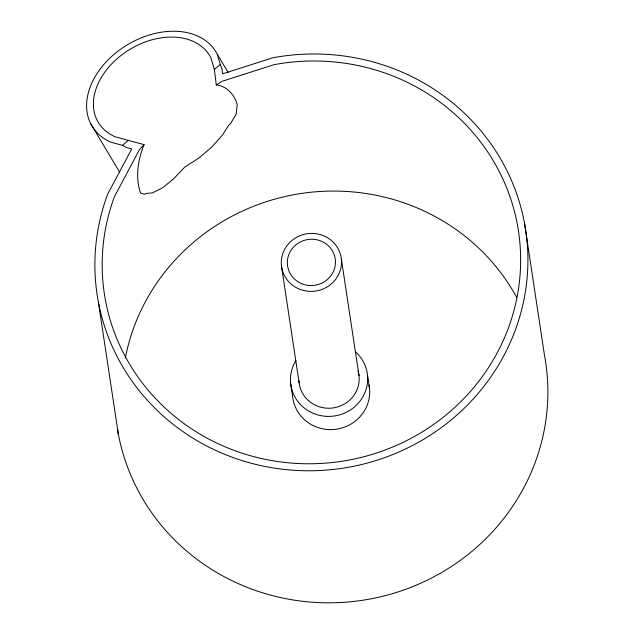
<?xml version="1.0" encoding="UTF-8"?>
<svg xmlns="http://www.w3.org/2000/svg" width="634" height="634" viewBox="0 0 634 634"><rect width="100%" height="100%" fill="white"/><g stroke="black" fill="none" stroke-linecap="round" stroke-linejoin="round"><path stroke-width="0.95" d="M144.084 144.639C137.927 159.633 135.074 177.591 140.59 193.053L144.909 194.329L146.082 193.481L152.501 192.871L162.344 187.926L173.344 179.137L184.756 167.099L198.973 157.945L211.859 146.993L222.526 134.987L228.723 125.167L230.665 123.432L236.244 113.977L237.195 104.467C234.517 94.846 226.71 85.899 216.281 84.964L214.411 69.621L210.876 57.749A64.945 46.401 -30.9 0 0 119.026 57.068A64.945 46.401 -30.9 0 0 115.222 136.825L144.084 144.639L139.448 149.616L114.453 196.643A209.418 201.2 -8.6 0 0 276.028 461.267A209.418 201.2 -8.6 0 0 520.633 259.06A209.418 201.2 -8.6 0 0 274.102 64.66L222.09 81.295L216.281 84.964M228.192 72.538L217.264 54.247A72.236 51.608 -30.9 0 0 115.095 53.478A72.236 51.608 -30.9 0 0 110.879 142.19L122.465 145.321L128.425 140.391M214.324 69.383L220.283 64.454L217.264 54.247M122.465 145.321L126.554 147.548L131.737 148.935L107.598 194.353A216.701 208.198 -8.6 0 0 274.799 468.185A216.701 208.198 -8.6 0 0 527.908 258.949A216.701 208.198 -8.6 0 0 272.802 57.781L222.566 73.845L221.94 68.702L220.283 64.454M90.741 123.788L119.675 172.234M524.445 222.819L544.416 354.858A216.701 208.198 -8.6 0 1 367.443 599.487A216.701 208.198 -8.6 0 1 117.472 429.155M367.435 374.599L369.432 387.802M341.33 258.767A30.147 28.966 -8.6 0 1 299.383 289.112A30.147 28.966 -8.6 0 1 293.479 239.287A30.147 28.966 -8.6 0 1 341.33 258.767L359.002 375.621M281.464 266.011L299.137 382.865M290.705 383.887L292.702 397.09A38.65 37.137 -8.6 0 0 336.939 429.115A38.65 37.137 -8.6 0 0 368.972 384.933M98.349 301.958L118.32 433.997M358.044 370.977A30.147 28.966 -8.6 0 1 333.952 407.797A30.147 28.966 -8.6 0 1 298.979 380.986M125.373 357.893A209.418 201.2 -8.6 0 1 300.286 193.616A209.418 201.2 -8.6 0 1 516.702 297.425M355.397 351.759A38.65 37.137 -8.6 0 1 359.082 402.281A38.65 37.137 -8.6 0 1 306.927 409.936A38.65 37.137 -8.6 0 1 295.967 360.477M301.808 283.731A24.076 23.133 -8.6 0 0 335.299 259.496A24.076 23.133 -8.6 0 0 297.084 243.939A24.076 23.133 -8.6 0 0 301.808 283.731"/></g></svg>
